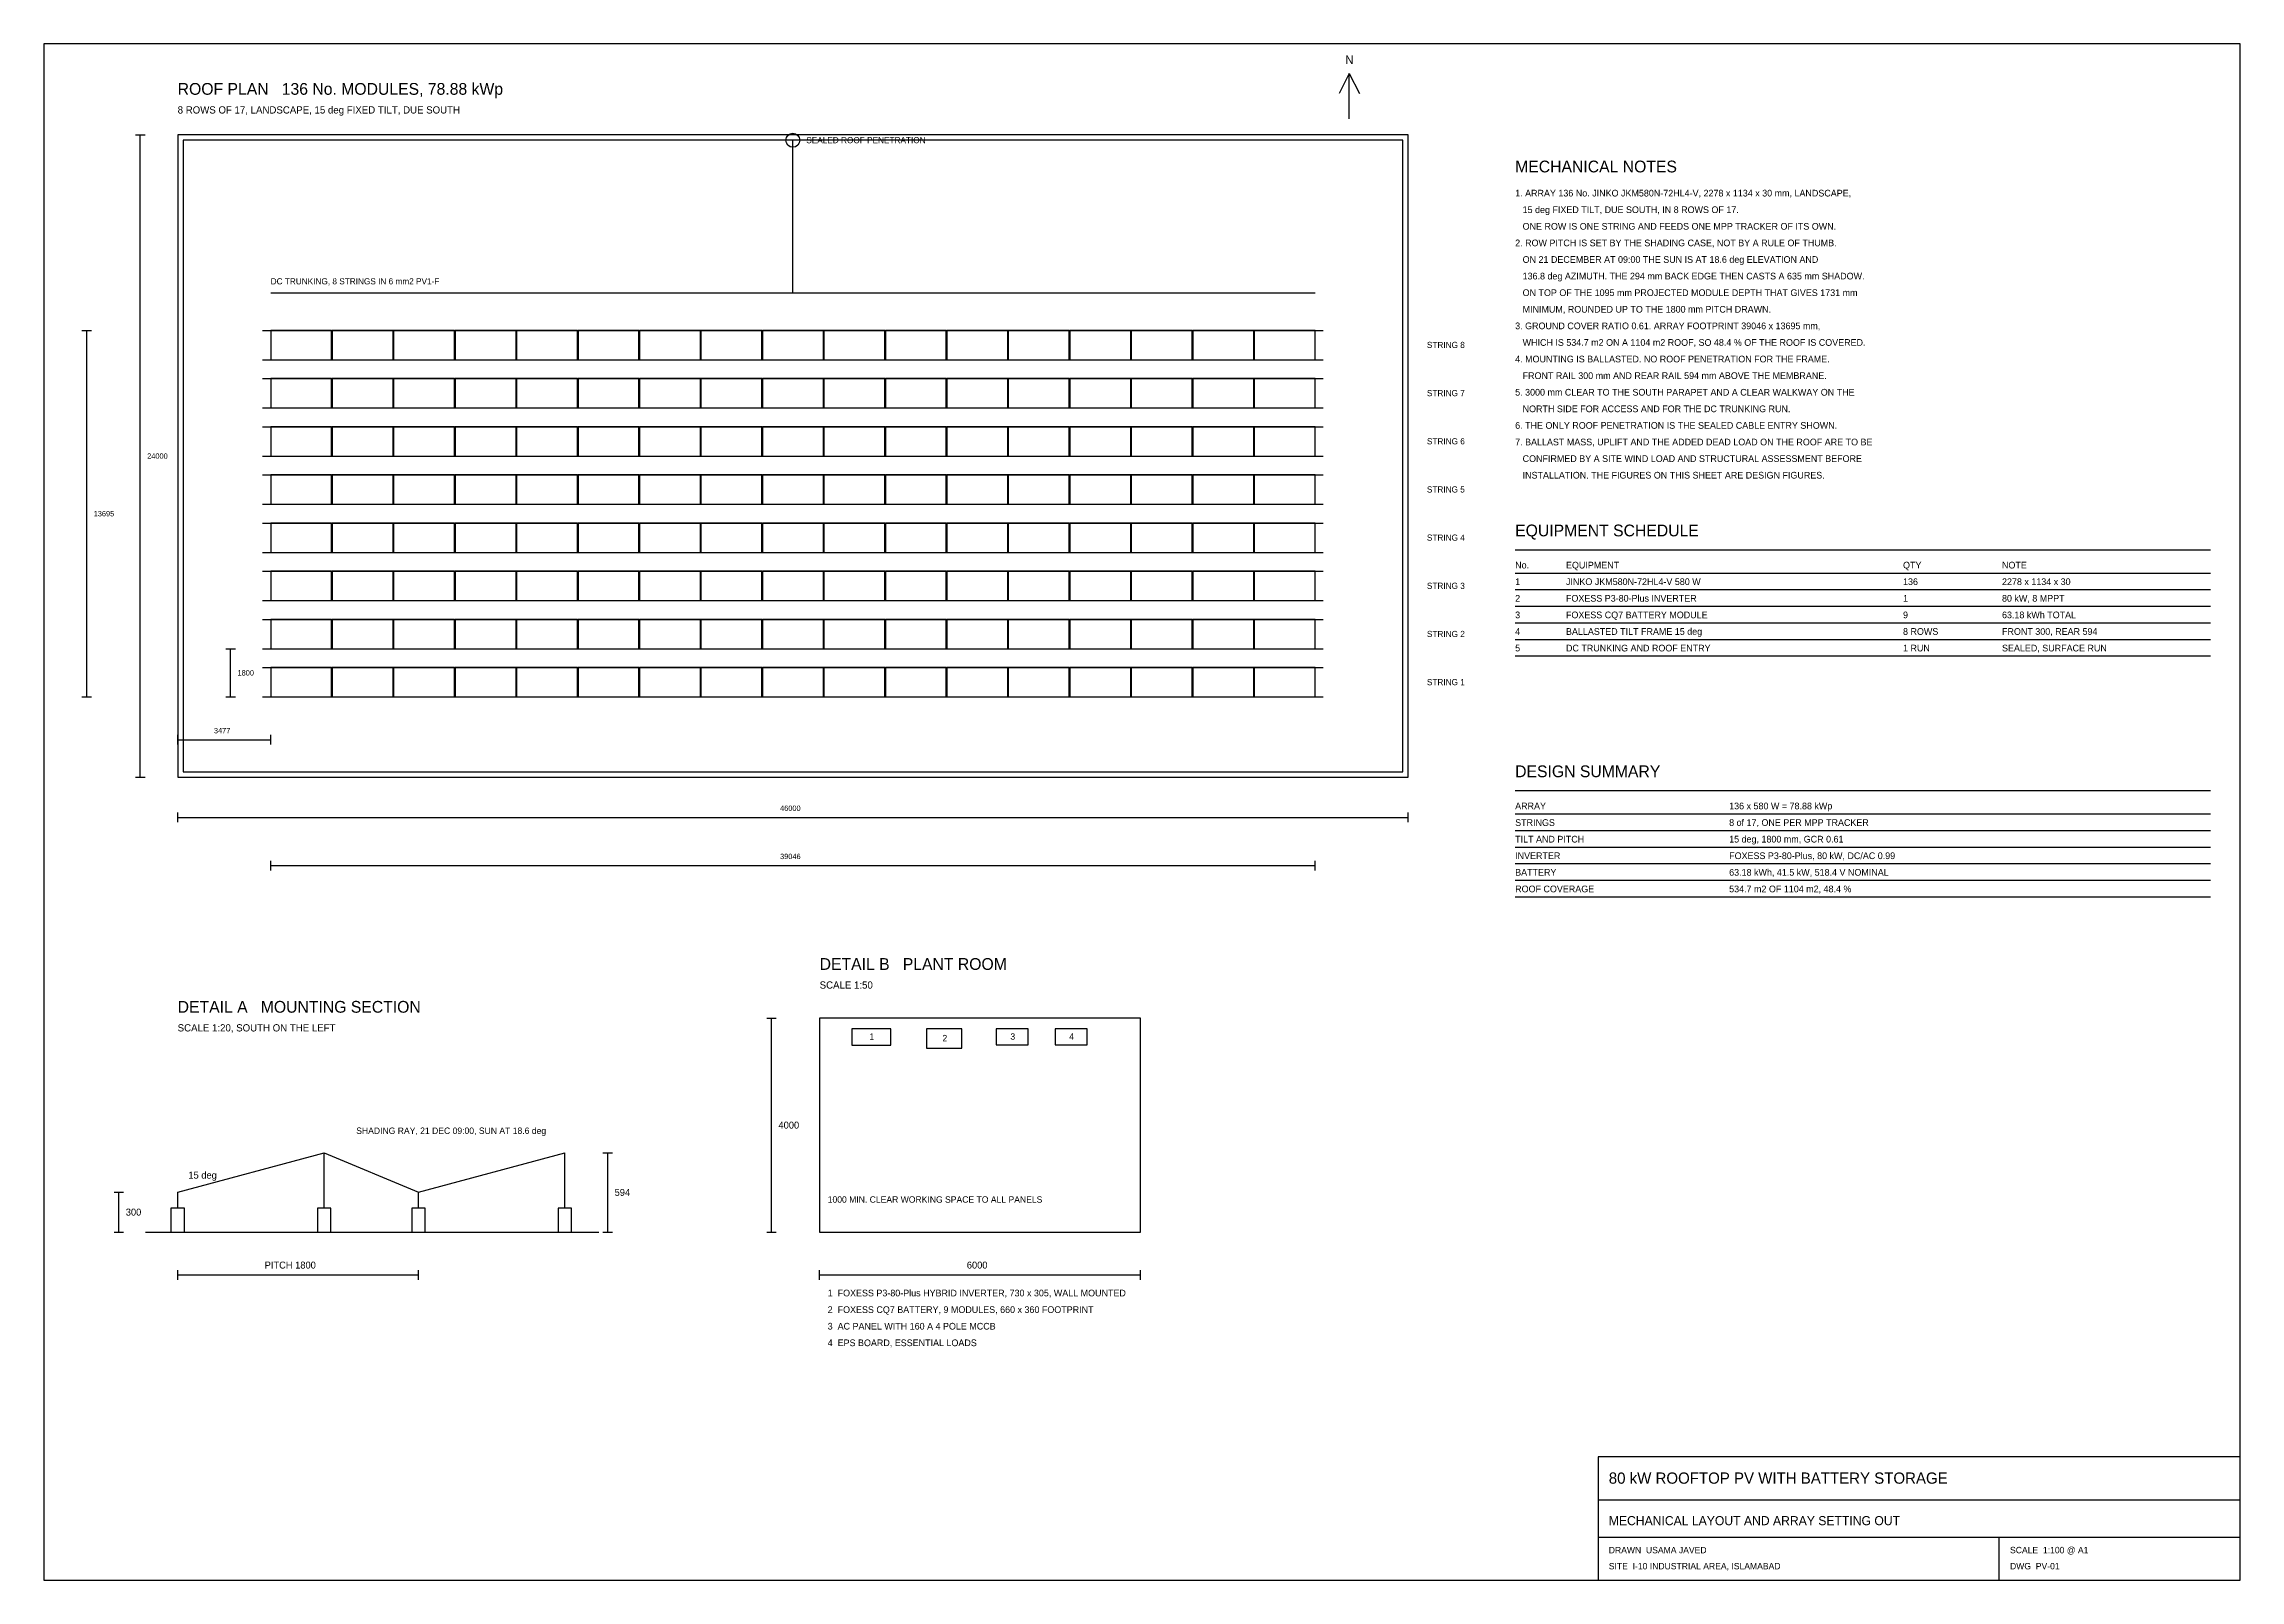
# Model space of a CAD drawing. Extents: x 1000 to 83100, y 1000 to 58400.
import ezdxf

# ---------------------------------------------------------------- set-up
doc = ezdxf.new("R2010")
doc.units = 0
for name, color, linetype in [('00-BORDER', 7, 'CONTINUOUS'), ('01-ROOF', 7, 'CONTINUOUS'), ('02-MOUNT', 4, 'CONTINUOUS'), ('03-PV-MODULE', 5, 'CONTINUOUS'), ('06-DIMS', 2, 'CONTINUOUS'), ('07-TEXT', 7, 'CONTINUOUS'), ('08-ELEC', 1, 'CONTINUOUS'), ('09-CABLE', 3, 'CONTINUOUS'), ('11-BATTERY', 6, 'CONTINUOUS')]:
    doc.layers.add(name, color=color, linetype=linetype)

msp = doc.modelspace()

# ---------------------------------------------------------------- linework, layer by layer
at = {"layer": '00-BORDER'}
for p, q in [((83100, 58400), (1000, 58400)), ((1000, 58400), (1000, 1000)), ((83100, 1000), (83100, 58400)), ((83100, 5600), (59100, 5600)), ((59100, 5600), (59100, 1000)), ((83100, 1000), (83100, 5600)), ((59100, 4000), (83100, 4000)), ((59100, 2600), (83100, 2600)), ((74100, 1000), (74100, 2600)), ((1000, 1000), (83100, 1000)), ((59100, 1000), (83100, 1000))]:
    msp.add_line(p, q, dxfattribs=at)
at = {"layer": '01-ROOF'}
for p, q in [((52000, 55000), (6000, 55000)), ((6000, 55000), (6000, 31000)), ((51800, 54800), (6200, 54800)), ((6200, 54800), (6200, 31200)), ((51800, 31200), (51800, 54800)), ((52000, 31000), (52000, 55000)), ((6200, 31200), (51800, 31200)), ((6000, 31000), (52000, 31000)), ((42000, 22000), (30000, 22000)), ((30000, 22000), (30000, 14000)), ((42000, 14000), (42000, 22000)), ((4800, 14000), (21750, 14000)), ((30000, 14000), (42000, 14000))]:
    msp.add_line(p, q, dxfattribs=at)
at = {"layer": '02-MOUNT'}
for p, q in [((9177, 47695), (48823, 47695)), ((9177, 46600), (48823, 46600)), ((9177, 45895), (48823, 45895)), ((9177, 44800), (48823, 44800)), ((9177, 44095), (48823, 44095)), ((9177, 43000), (48823, 43000)), ((9177, 42295), (48823, 42295)), ((9177, 41200), (48823, 41200)), ((9177, 40495), (48823, 40495)), ((9177, 39400), (48823, 39400)), ((9177, 38695), (48823, 38695)), ((9177, 37600), (48823, 37600)), ((9177, 36895), (48823, 36895)), ((9177, 35800), (48823, 35800)), ((9177, 35095), (48823, 35095)), ((9177, 34000), (48823, 34000)), ((11475, 14900), (11475, 16970)), ((20475, 14900), (20475, 16970)), ((6250, 14900), (5750, 14900)), ((5750, 14900), (5750, 14000)), ((6000, 14900), (6000, 15500)), ((6250, 14000), (6250, 14900)), ((11725, 14900), (11225, 14900)), ((11225, 14900), (11225, 14000)), ((11725, 14000), (11725, 14900)), ((15250, 14900), (14750, 14900)), ((14750, 14900), (14750, 14000)), ((15000, 14900), (15000, 15500)), ((15250, 14000), (15250, 14900)), ((20725, 14900), (20225, 14900)), ((20225, 14900), (20225, 14000)), ((20725, 14000), (20725, 14900)), ((5750, 14000), (6250, 14000)), ((11225, 14000), (11725, 14000)), ((14750, 14000), (15250, 14000)), ((20225, 14000), (20725, 14000))]:
    msp.add_line(p, q, dxfattribs=at)
at = {"layer": '03-PV-MODULE'}
for p, q in [((11755, 47695), (9477, 47695)), ((9477, 47695), (9477, 46600)), ((11755, 46600), (11755, 47695)), ((14053, 47695), (11775, 47695)), ((11775, 47695), (11775, 46600)), ((14053, 46600), (14053, 47695)), ((16351, 47695), (14073, 47695)), ((14073, 47695), (14073, 46600)), ((16351, 46600), (16351, 47695)), ((18649, 47695), (16371, 47695)), ((16371, 47695), (16371, 46600)), ((18649, 46600), (18649, 47695)), ((20947, 47695), (18669, 47695)), ((18669, 47695), (18669, 46600)), ((20947, 46600), (20947, 47695)), ((23245, 47695), (20967, 47695)), ((20967, 47695), (20967, 46600)), ((23245, 46600), (23245, 47695)), ((25543, 47695), (23265, 47695)), ((23265, 47695), (23265, 46600)), ((25543, 46600), (25543, 47695)), ((27841, 47695), (25563, 47695)), ((25563, 47695), (25563, 46600)), ((27841, 46600), (27841, 47695)), ((30139, 47695), (27861, 47695)), ((27861, 47695), (27861, 46600)), ((30139, 46600), (30139, 47695)), ((32437, 47695), (30159, 47695)), ((30159, 47695), (30159, 46600)), ((32437, 46600), (32437, 47695)), ((34735, 47695), (32457, 47695)), ((32457, 47695), (32457, 46600)), ((34735, 46600), (34735, 47695)), ((37033, 47695), (34755, 47695)), ((34755, 47695), (34755, 46600)), ((37033, 46600), (37033, 47695)), ((39331, 47695), (37053, 47695)), ((37053, 47695), (37053, 46600)), ((39331, 46600), (39331, 47695)), ((41629, 47695), (39351, 47695)), ((39351, 47695), (39351, 46600)), ((41629, 46600), (41629, 47695)), ((43927, 47695), (41649, 47695)), ((41649, 47695), (41649, 46600)), ((43927, 46600), (43927, 47695)), ((46225, 47695), (43947, 47695)), ((43947, 47695), (43947, 46600)), ((46225, 46600), (46225, 47695)), ((48523, 47695), (46245, 47695)), ((46245, 47695), (46245, 46600)), ((48523, 46600), (48523, 47695)), ((9477, 46600), (11755, 46600)), ((11775, 46600), (14053, 46600)), ((14073, 46600), (16351, 46600)), ((16371, 46600), (18649, 46600)), ((18669, 46600), (20947, 46600)), ((20967, 46600), (23245, 46600)), ((23265, 46600), (25543, 46600)), ((25563, 46600), (27841, 46600)), ((27861, 46600), (30139, 46600)), ((30159, 46600), (32437, 46600)), ((32457, 46600), (34735, 46600)), ((34755, 46600), (37033, 46600)), ((37053, 46600), (39331, 46600)), ((39351, 46600), (41629, 46600)), ((41649, 46600), (43927, 46600)), ((43947, 46600), (46225, 46600)), ((46245, 46600), (48523, 46600)), ((11755, 45895), (9477, 45895)), ((9477, 45895), (9477, 44800)), ((11755, 44800), (11755, 45895)), ((14053, 45895), (11775, 45895)), ((11775, 45895), (11775, 44800)), ((14053, 44800), (14053, 45895)), ((16351, 45895), (14073, 45895)), ((14073, 45895), (14073, 44800)), ((16351, 44800), (16351, 45895)), ((18649, 45895), (16371, 45895)), ((16371, 45895), (16371, 44800)), ((18649, 44800), (18649, 45895)), ((20947, 45895), (18669, 45895)), ((18669, 45895), (18669, 44800)), ((20947, 44800), (20947, 45895)), ((23245, 45895), (20967, 45895)), ((20967, 45895), (20967, 44800)), ((23245, 44800), (23245, 45895)), ((25543, 45895), (23265, 45895)), ((23265, 45895), (23265, 44800)), ((25543, 44800), (25543, 45895)), ((27841, 45895), (25563, 45895)), ((25563, 45895), (25563, 44800)), ((27841, 44800), (27841, 45895)), ((30139, 45895), (27861, 45895)), ((27861, 45895), (27861, 44800)), ((30139, 44800), (30139, 45895)), ((32437, 45895), (30159, 45895)), ((30159, 45895), (30159, 44800)), ((32437, 44800), (32437, 45895)), ((34735, 45895), (32457, 45895)), ((32457, 45895), (32457, 44800)), ((34735, 44800), (34735, 45895)), ((37033, 45895), (34755, 45895)), ((34755, 45895), (34755, 44800)), ((37033, 44800), (37033, 45895)), ((39331, 45895), (37053, 45895)), ((37053, 45895), (37053, 44800)), ((39331, 44800), (39331, 45895)), ((41629, 45895), (39351, 45895)), ((39351, 45895), (39351, 44800)), ((41629, 44800), (41629, 45895)), ((43927, 45895), (41649, 45895)), ((41649, 45895), (41649, 44800)), ((43927, 44800), (43927, 45895)), ((46225, 45895), (43947, 45895)), ((43947, 45895), (43947, 44800)), ((46225, 44800), (46225, 45895)), ((48523, 45895), (46245, 45895)), ((46245, 45895), (46245, 44800)), ((48523, 44800), (48523, 45895)), ((9477, 44800), (11755, 44800)), ((11775, 44800), (14053, 44800)), ((14073, 44800), (16351, 44800)), ((16371, 44800), (18649, 44800)), ((18669, 44800), (20947, 44800)), ((20967, 44800), (23245, 44800)), ((23265, 44800), (25543, 44800)), ((25563, 44800), (27841, 44800)), ((27861, 44800), (30139, 44800)), ((30159, 44800), (32437, 44800)), ((32457, 44800), (34735, 44800)), ((34755, 44800), (37033, 44800)), ((37053, 44800), (39331, 44800)), ((39351, 44800), (41629, 44800)), ((41649, 44800), (43927, 44800)), ((43947, 44800), (46225, 44800)), ((46245, 44800), (48523, 44800)), ((11755, 44095), (9477, 44095)), ((9477, 44095), (9477, 43000)), ((11755, 43000), (11755, 44095)), ((14053, 44095), (11775, 44095)), ((11775, 44095), (11775, 43000)), ((14053, 43000), (14053, 44095)), ((16351, 44095), (14073, 44095)), ((14073, 44095), (14073, 43000)), ((16351, 43000), (16351, 44095)), ((18649, 44095), (16371, 44095)), ((16371, 44095), (16371, 43000)), ((18649, 43000), (18649, 44095)), ((20947, 44095), (18669, 44095)), ((18669, 44095), (18669, 43000)), ((20947, 43000), (20947, 44095)), ((23245, 44095), (20967, 44095)), ((20967, 44095), (20967, 43000)), ((23245, 43000), (23245, 44095)), ((25543, 44095), (23265, 44095)), ((23265, 44095), (23265, 43000)), ((25543, 43000), (25543, 44095)), ((27841, 44095), (25563, 44095)), ((25563, 44095), (25563, 43000)), ((27841, 43000), (27841, 44095)), ((30139, 44095), (27861, 44095)), ((27861, 44095), (27861, 43000)), ((30139, 43000), (30139, 44095)), ((32437, 44095), (30159, 44095)), ((30159, 44095), (30159, 43000)), ((32437, 43000), (32437, 44095)), ((34735, 44095), (32457, 44095)), ((32457, 44095), (32457, 43000)), ((34735, 43000), (34735, 44095)), ((37033, 44095), (34755, 44095)), ((34755, 44095), (34755, 43000)), ((37033, 43000), (37033, 44095)), ((39331, 44095), (37053, 44095)), ((37053, 44095), (37053, 43000)), ((39331, 43000), (39331, 44095)), ((41629, 44095), (39351, 44095)), ((39351, 44095), (39351, 43000)), ((41629, 43000), (41629, 44095)), ((43927, 44095), (41649, 44095)), ((41649, 44095), (41649, 43000)), ((43927, 43000), (43927, 44095)), ((46225, 44095), (43947, 44095)), ((43947, 44095), (43947, 43000)), ((46225, 43000), (46225, 44095)), ((48523, 44095), (46245, 44095)), ((46245, 44095), (46245, 43000)), ((48523, 43000), (48523, 44095)), ((9477, 43000), (11755, 43000)), ((11775, 43000), (14053, 43000)), ((14073, 43000), (16351, 43000)), ((16371, 43000), (18649, 43000)), ((18669, 43000), (20947, 43000)), ((20967, 43000), (23245, 43000)), ((23265, 43000), (25543, 43000)), ((25563, 43000), (27841, 43000)), ((27861, 43000), (30139, 43000)), ((30159, 43000), (32437, 43000)), ((32457, 43000), (34735, 43000)), ((34755, 43000), (37033, 43000)), ((37053, 43000), (39331, 43000)), ((39351, 43000), (41629, 43000)), ((41649, 43000), (43927, 43000)), ((43947, 43000), (46225, 43000)), ((46245, 43000), (48523, 43000)), ((11755, 42295), (9477, 42295)), ((9477, 42295), (9477, 41200)), ((11755, 41200), (11755, 42295)), ((14053, 42295), (11775, 42295)), ((11775, 42295), (11775, 41200)), ((14053, 41200), (14053, 42295)), ((16351, 42295), (14073, 42295)), ((14073, 42295), (14073, 41200)), ((16351, 41200), (16351, 42295)), ((18649, 42295), (16371, 42295)), ((16371, 42295), (16371, 41200)), ((18649, 41200), (18649, 42295)), ((20947, 42295), (18669, 42295)), ((18669, 42295), (18669, 41200)), ((20947, 41200), (20947, 42295)), ((23245, 42295), (20967, 42295)), ((20967, 42295), (20967, 41200)), ((23245, 41200), (23245, 42295)), ((25543, 42295), (23265, 42295)), ((23265, 42295), (23265, 41200)), ((25543, 41200), (25543, 42295)), ((27841, 42295), (25563, 42295)), ((25563, 42295), (25563, 41200)), ((27841, 41200), (27841, 42295)), ((30139, 42295), (27861, 42295)), ((27861, 42295), (27861, 41200)), ((30139, 41200), (30139, 42295)), ((32437, 42295), (30159, 42295)), ((30159, 42295), (30159, 41200)), ((32437, 41200), (32437, 42295)), ((34735, 42295), (32457, 42295)), ((32457, 42295), (32457, 41200)), ((34735, 41200), (34735, 42295)), ((37033, 42295), (34755, 42295)), ((34755, 42295), (34755, 41200)), ((37033, 41200), (37033, 42295)), ((39331, 42295), (37053, 42295)), ((37053, 42295), (37053, 41200)), ((39331, 41200), (39331, 42295)), ((41629, 42295), (39351, 42295)), ((39351, 42295), (39351, 41200)), ((41629, 41200), (41629, 42295)), ((43927, 42295), (41649, 42295)), ((41649, 42295), (41649, 41200)), ((43927, 41200), (43927, 42295)), ((46225, 42295), (43947, 42295)), ((43947, 42295), (43947, 41200)), ((46225, 41200), (46225, 42295)), ((48523, 42295), (46245, 42295)), ((46245, 42295), (46245, 41200)), ((48523, 41200), (48523, 42295)), ((9477, 41200), (11755, 41200)), ((11775, 41200), (14053, 41200)), ((14073, 41200), (16351, 41200)), ((16371, 41200), (18649, 41200)), ((18669, 41200), (20947, 41200)), ((20967, 41200), (23245, 41200)), ((23265, 41200), (25543, 41200)), ((25563, 41200), (27841, 41200)), ((27861, 41200), (30139, 41200)), ((30159, 41200), (32437, 41200)), ((32457, 41200), (34735, 41200)), ((34755, 41200), (37033, 41200)), ((37053, 41200), (39331, 41200)), ((39351, 41200), (41629, 41200)), ((41649, 41200), (43927, 41200)), ((43947, 41200), (46225, 41200)), ((46245, 41200), (48523, 41200)), ((11755, 40495), (9477, 40495)), ((9477, 40495), (9477, 39400)), ((11755, 39400), (11755, 40495)), ((14053, 40495), (11775, 40495)), ((11775, 40495), (11775, 39400)), ((14053, 39400), (14053, 40495)), ((16351, 40495), (14073, 40495)), ((14073, 40495), (14073, 39400)), ((16351, 39400), (16351, 40495)), ((18649, 40495), (16371, 40495)), ((16371, 40495), (16371, 39400)), ((18649, 39400), (18649, 40495)), ((20947, 40495), (18669, 40495)), ((18669, 40495), (18669, 39400)), ((20947, 39400), (20947, 40495)), ((23245, 40495), (20967, 40495)), ((20967, 40495), (20967, 39400)), ((23245, 39400), (23245, 40495)), ((25543, 40495), (23265, 40495)), ((23265, 40495), (23265, 39400)), ((25543, 39400), (25543, 40495)), ((27841, 40495), (25563, 40495)), ((25563, 40495), (25563, 39400)), ((27841, 39400), (27841, 40495)), ((30139, 40495), (27861, 40495)), ((27861, 40495), (27861, 39400)), ((30139, 39400), (30139, 40495)), ((32437, 40495), (30159, 40495)), ((30159, 40495), (30159, 39400)), ((32437, 39400), (32437, 40495)), ((34735, 40495), (32457, 40495)), ((32457, 40495), (32457, 39400)), ((34735, 39400), (34735, 40495)), ((37033, 40495), (34755, 40495)), ((34755, 40495), (34755, 39400)), ((37033, 39400), (37033, 40495)), ((39331, 40495), (37053, 40495)), ((37053, 40495), (37053, 39400)), ((39331, 39400), (39331, 40495)), ((41629, 40495), (39351, 40495)), ((39351, 40495), (39351, 39400)), ((41629, 39400), (41629, 40495)), ((43927, 40495), (41649, 40495)), ((41649, 40495), (41649, 39400)), ((43927, 39400), (43927, 40495)), ((46225, 40495), (43947, 40495)), ((43947, 40495), (43947, 39400)), ((46225, 39400), (46225, 40495)), ((48523, 40495), (46245, 40495)), ((46245, 40495), (46245, 39400)), ((48523, 39400), (48523, 40495)), ((9477, 39400), (11755, 39400)), ((11755, 38695), (9477, 38695)), ((9477, 38695), (9477, 37600)), ((11755, 37600), (11755, 38695)), ((11775, 39400), (14053, 39400)), ((14053, 38695), (11775, 38695)), ((11775, 38695), (11775, 37600)), ((14053, 37600), (14053, 38695)), ((14073, 39400), (16351, 39400)), ((16351, 38695), (14073, 38695)), ((14073, 38695), (14073, 37600)), ((16351, 37600), (16351, 38695)), ((16371, 39400), (18649, 39400)), ((18649, 38695), (16371, 38695)), ((16371, 38695), (16371, 37600)), ((18649, 37600), (18649, 38695)), ((18669, 39400), (20947, 39400)), ((20947, 38695), (18669, 38695)), ((18669, 38695), (18669, 37600)), ((20947, 37600), (20947, 38695)), ((20967, 39400), (23245, 39400)), ((23245, 38695), (20967, 38695)), ((20967, 38695), (20967, 37600)), ((23245, 37600), (23245, 38695)), ((23265, 39400), (25543, 39400)), ((25543, 38695), (23265, 38695)), ((23265, 38695), (23265, 37600)), ((25543, 37600), (25543, 38695)), ((25563, 39400), (27841, 39400)), ((27841, 38695), (25563, 38695)), ((25563, 38695), (25563, 37600)), ((27841, 37600), (27841, 38695)), ((27861, 39400), (30139, 39400)), ((30139, 38695), (27861, 38695)), ((27861, 38695), (27861, 37600)), ((30139, 37600), (30139, 38695)), ((30159, 39400), (32437, 39400)), ((32437, 38695), (30159, 38695)), ((30159, 38695), (30159, 37600)), ((32437, 37600), (32437, 38695)), ((32457, 39400), (34735, 39400)), ((34735, 38695), (32457, 38695)), ((32457, 38695), (32457, 37600)), ((34735, 37600), (34735, 38695)), ((34755, 39400), (37033, 39400)), ((37033, 38695), (34755, 38695)), ((34755, 38695), (34755, 37600)), ((37033, 37600), (37033, 38695)), ((37053, 39400), (39331, 39400)), ((39331, 38695), (37053, 38695)), ((37053, 38695), (37053, 37600)), ((39331, 37600), (39331, 38695)), ((39351, 39400), (41629, 39400)), ((41629, 38695), (39351, 38695)), ((39351, 38695), (39351, 37600)), ((41629, 37600), (41629, 38695)), ((41649, 39400), (43927, 39400)), ((43927, 38695), (41649, 38695)), ((41649, 38695), (41649, 37600)), ((43927, 37600), (43927, 38695)), ((43947, 39400), (46225, 39400)), ((46225, 38695), (43947, 38695)), ((43947, 38695), (43947, 37600)), ((46225, 37600), (46225, 38695)), ((46245, 39400), (48523, 39400)), ((48523, 38695), (46245, 38695)), ((46245, 38695), (46245, 37600)), ((48523, 37600), (48523, 38695)), ((9477, 37600), (11755, 37600)), ((11775, 37600), (14053, 37600)), ((14073, 37600), (16351, 37600)), ((16371, 37600), (18649, 37600)), ((18669, 37600), (20947, 37600)), ((20967, 37600), (23245, 37600)), ((23265, 37600), (25543, 37600)), ((25563, 37600), (27841, 37600)), ((27861, 37600), (30139, 37600)), ((30159, 37600), (32437, 37600)), ((32457, 37600), (34735, 37600)), ((34755, 37600), (37033, 37600)), ((37053, 37600), (39331, 37600)), ((39351, 37600), (41629, 37600)), ((41649, 37600), (43927, 37600)), ((43947, 37600), (46225, 37600)), ((46245, 37600), (48523, 37600)), ((11755, 36895), (9477, 36895)), ((9477, 36895), (9477, 35800)), ((11755, 35800), (11755, 36895)), ((14053, 36895), (11775, 36895)), ((11775, 36895), (11775, 35800)), ((14053, 35800), (14053, 36895)), ((16351, 36895), (14073, 36895)), ((14073, 36895), (14073, 35800)), ((16351, 35800), (16351, 36895)), ((18649, 36895), (16371, 36895)), ((16371, 36895), (16371, 35800)), ((18649, 35800), (18649, 36895)), ((20947, 36895), (18669, 36895)), ((18669, 36895), (18669, 35800)), ((20947, 35800), (20947, 36895)), ((23245, 36895), (20967, 36895)), ((20967, 36895), (20967, 35800)), ((23245, 35800), (23245, 36895)), ((25543, 36895), (23265, 36895)), ((23265, 36895), (23265, 35800)), ((25543, 35800), (25543, 36895)), ((27841, 36895), (25563, 36895)), ((25563, 36895), (25563, 35800)), ((27841, 35800), (27841, 36895)), ((30139, 36895), (27861, 36895)), ((27861, 36895), (27861, 35800)), ((30139, 35800), (30139, 36895)), ((32437, 36895), (30159, 36895)), ((30159, 36895), (30159, 35800)), ((32437, 35800), (32437, 36895)), ((34735, 36895), (32457, 36895)), ((32457, 36895), (32457, 35800)), ((34735, 35800), (34735, 36895)), ((37033, 36895), (34755, 36895)), ((34755, 36895), (34755, 35800)), ((37033, 35800), (37033, 36895)), ((39331, 36895), (37053, 36895)), ((37053, 36895), (37053, 35800)), ((39331, 35800), (39331, 36895)), ((41629, 36895), (39351, 36895)), ((39351, 36895), (39351, 35800)), ((41629, 35800), (41629, 36895)), ((43927, 36895), (41649, 36895)), ((41649, 36895), (41649, 35800)), ((43927, 35800), (43927, 36895)), ((46225, 36895), (43947, 36895)), ((43947, 36895), (43947, 35800)), ((46225, 35800), (46225, 36895)), ((48523, 36895), (46245, 36895)), ((46245, 36895), (46245, 35800)), ((48523, 35800), (48523, 36895)), ((9477, 35800), (11755, 35800)), ((11775, 35800), (14053, 35800)), ((14073, 35800), (16351, 35800)), ((16371, 35800), (18649, 35800)), ((18669, 35800), (20947, 35800)), ((20967, 35800), (23245, 35800)), ((23265, 35800), (25543, 35800)), ((25563, 35800), (27841, 35800)), ((27861, 35800), (30139, 35800)), ((30159, 35800), (32437, 35800)), ((32457, 35800), (34735, 35800)), ((34755, 35800), (37033, 35800)), ((37053, 35800), (39331, 35800)), ((39351, 35800), (41629, 35800)), ((41649, 35800), (43927, 35800)), ((43947, 35800), (46225, 35800)), ((46245, 35800), (48523, 35800)), ((11755, 35095), (9477, 35095)), ((9477, 35095), (9477, 34000)), ((11755, 34000), (11755, 35095)), ((14053, 35095), (11775, 35095)), ((11775, 35095), (11775, 34000)), ((14053, 34000), (14053, 35095)), ((16351, 35095), (14073, 35095)), ((14073, 35095), (14073, 34000)), ((16351, 34000), (16351, 35095)), ((18649, 35095), (16371, 35095)), ((16371, 35095), (16371, 34000)), ((18649, 34000), (18649, 35095)), ((20947, 35095), (18669, 35095)), ((18669, 35095), (18669, 34000)), ((20947, 34000), (20947, 35095)), ((23245, 35095), (20967, 35095)), ((20967, 35095), (20967, 34000)), ((23245, 34000), (23245, 35095)), ((25543, 35095), (23265, 35095)), ((23265, 35095), (23265, 34000)), ((25543, 34000), (25543, 35095)), ((27841, 35095), (25563, 35095)), ((25563, 35095), (25563, 34000)), ((27841, 34000), (27841, 35095)), ((30139, 35095), (27861, 35095)), ((27861, 35095), (27861, 34000)), ((30139, 34000), (30139, 35095)), ((32437, 35095), (30159, 35095)), ((30159, 35095), (30159, 34000)), ((32437, 34000), (32437, 35095)), ((34735, 35095), (32457, 35095)), ((32457, 35095), (32457, 34000)), ((34735, 34000), (34735, 35095)), ((37033, 35095), (34755, 35095)), ((34755, 35095), (34755, 34000)), ((37033, 34000), (37033, 35095)), ((39331, 35095), (37053, 35095)), ((37053, 35095), (37053, 34000)), ((39331, 34000), (39331, 35095)), ((41629, 35095), (39351, 35095)), ((39351, 35095), (39351, 34000)), ((41629, 34000), (41629, 35095)), ((43927, 35095), (41649, 35095)), ((41649, 35095), (41649, 34000)), ((43927, 34000), (43927, 35095)), ((46225, 35095), (43947, 35095)), ((43947, 35095), (43947, 34000)), ((46225, 34000), (46225, 35095)), ((48523, 35095), (46245, 35095)), ((46245, 35095), (46245, 34000)), ((48523, 34000), (48523, 35095)), ((9477, 34000), (11755, 34000)), ((11775, 34000), (14053, 34000)), ((14073, 34000), (16351, 34000)), ((16371, 34000), (18649, 34000)), ((18669, 34000), (20947, 34000)), ((20967, 34000), (23245, 34000)), ((23265, 34000), (25543, 34000)), ((25563, 34000), (27841, 34000)), ((27861, 34000), (30139, 34000)), ((30159, 34000), (32437, 34000)), ((32457, 34000), (34735, 34000)), ((34755, 34000), (37033, 34000)), ((37053, 34000), (39331, 34000)), ((39351, 34000), (41629, 34000)), ((41649, 34000), (43927, 34000)), ((43947, 34000), (46225, 34000)), ((46245, 34000), (48523, 34000)), ((6000, 15500), (11475, 16970)), ((15000, 15500), (20475, 16970))]:
    msp.add_line(p, q, dxfattribs=at)
at = {"layer": '06-DIMS'}
for p, q in [((4420, 55000), (4780, 55000)), ((4600, 31000), (4600, 55000)), ((2420, 47695), (2780, 47695)), ((2600, 34000), (2600, 47695)), ((7797, 35800), (8157, 35800)), ((7977, 34000), (7977, 35800)), ((2420, 34000), (2780, 34000)), ((7797, 34000), (8157, 34000)), ((6000, 32220), (6000, 32580)), ((6000, 32400), (9477, 32400)), ((9477, 32220), (9477, 32580)), ((4420, 31000), (4780, 31000)), ((6000, 29320), (6000, 29680)), ((52000, 29320), (52000, 29680)), ((6000, 29500), (52000, 29500)), ((9477, 27520), (9477, 27880)), ((9477, 27700), (48523, 27700)), ((48523, 27520), (48523, 27880)), ((28020, 22000), (28380, 22000)), ((28200, 14000), (28200, 22000)), ((11475, 16970), (15000, 15500)), ((21895, 16970), (22255, 16970)), ((22075, 14000), (22075, 16970)), ((3620, 15500), (3980, 15500)), ((3800, 14000), (3800, 15500)), ((3620, 14000), (3980, 14000)), ((21895, 14000), (22255, 14000)), ((28020, 14000), (28380, 14000)), ((6000, 12220), (6000, 12580)), ((6000, 12400), (15000, 12400)), ((15000, 12220), (15000, 12580)), ((30000, 12220), (30000, 12580)), ((30000, 12400), (42000, 12400)), ((42000, 12220), (42000, 12580))]:
    msp.add_line(p, q, dxfattribs=at)
at = {"layer": '07-TEXT'}
for p, q in [((49800, 57300), (49420, 56550)), ((49800, 55600), (49800, 57300)), ((49800, 57300), (50180, 56550))]:
    msp.add_line(p, q, dxfattribs=at)
at = {"layer": '08-ELEC'}
for p, q in [((56000, 39500), (82000, 39500)), ((56000, 38630), (82000, 38630)), ((56000, 38010), (82000, 38010)), ((56000, 37390), (82000, 37390)), ((56000, 36770), (82000, 36770)), ((56000, 36150), (82000, 36150)), ((56000, 35530), (82000, 35530)), ((56000, 30500), (82000, 30500)), ((56000, 29630), (82000, 29630)), ((56000, 29010), (82000, 29010)), ((56000, 28390), (82000, 28390)), ((56000, 27770), (82000, 27770)), ((56000, 27150), (82000, 27150)), ((56000, 26530), (82000, 26530)), ((32660, 21600), (31200, 21600)), ((31200, 21600), (31200, 20990)), ((32660, 20990), (32660, 21600)), ((37800, 21600), (36600, 21600)), ((36600, 21600), (36600, 21000)), ((37800, 21000), (37800, 21600)), ((40000, 21600), (38800, 21600)), ((38800, 21600), (38800, 21000)), ((40000, 21000), (40000, 21600)), ((31200, 20990), (32660, 20990)), ((36600, 21000), (37800, 21000)), ((38800, 21000), (40000, 21000))]:
    msp.add_line(p, q, dxfattribs=at)
at = {"layer": '09-CABLE'}
for p, q in [((29000, 49095), (29000, 54800)), ((9477, 49095), (48523, 49095))]:
    msp.add_line(p, q, dxfattribs=at)
msp.add_circle((29000, 54800), 260, dxfattribs=at)
at = {"layer": '11-BATTERY'}
for p, q in [((35320, 21600), (34000, 21600)), ((34000, 21600), (34000, 20880)), ((35320, 20880), (35320, 21600)), ((34000, 20880), (35320, 20880))]:
    msp.add_line(p, q, dxfattribs=at)

# ---------------------------------------------------------------- texts
at = {"layer": '06-DIMS'}
for s, height, p in [('24000', 200, (4860, 42900)), ('13695', 200, (2860, 40748)), ('1800', 200, (8237, 34800)), ('3477', 200, (7354, 32640)), ('46000', 200, (28520, 29740)), ('39046', 200, (28520, 27940)), ('4000', 260, (28460, 17870)), ('SHADING RAY, 21 DEC 09:00, SUN AT 18.6 deg', 240, (12675, 17670)), ('594', 260, (22335, 15355)), ('300', 260, (4060, 14620)), ('PITCH 1800', 260, (9252, 12640)), ('6000', 260, (35501, 12640))]:
    msp.add_text(s, height=height, dxfattribs=at).set_placement(p)
at = {"layer": '07-TEXT'}
for s, height, p in [('N', 320, (49650, 57650)), ('ROOF PLAN   136 No. MODULES, 78.88 kWp', 440, (6000, 56500)), ('8 ROWS OF 17, LANDSCAPE, 15 deg FIXED TILT, DUE SOUTH', 270, (6000, 55800)), ('SEALED ROOF PENETRATION', 230, (29500, 54690)), ('MECHANICAL NOTES', 440, (56000, 53600)), ('1. ARRAY 136 No. JINKO JKM580N-72HL4-V, 2278 x 1134 x 30 mm, LANDSCAPE,', 250, (56000, 52700)), ('   15 deg FIXED TILT, DUE SOUTH, IN 8 ROWS OF 17.', 250, (56000, 52080)), ('2. ROW PITCH IS SET BY THE SHADING CASE, NOT BY A RULE OF THUMB.', 250, (56000, 50840)), ('   ONE ROW IS ONE STRING AND FEEDS ONE MPP TRACKER OF ITS OWN.', 250, (56000, 51460)), ('   ON 21 DECEMBER AT 09:00 THE SUN IS AT 18.6 deg ELEVATION AND', 250, (56000, 50220)), ('DC TRUNKING, 8 STRINGS IN 6 mm2 PV1-F', 230, (9477, 49415)), ('   136.8 deg AZIMUTH. THE 294 mm BACK EDGE THEN CASTS A 635 mm SHADOW.', 250, (56000, 49600)), ('   ON TOP OF THE 1095 mm PROJECTED MODULE DEPTH THAT GIVES 1731 mm', 250, (56000, 48980)), ('   MINIMUM, ROUNDED UP TO THE 1800 mm PITCH DRAWN.', 250, (56000, 48360)), ('3. GROUND COVER RATIO 0.61. ARRAY FOOTPRINT 39046 x 13695 mm,', 250, (56000, 47740)), ('STRING 8', 230, (52700, 47038)), ('   WHICH IS 534.7 m2 ON A 1104 m2 ROOF, SO 48.4 % OF THE ROOF IS COVERED.', 250, (56000, 47120)), ('4. MOUNTING IS BALLASTED. NO ROOF PENETRATION FOR THE FRAME.', 250, (56000, 46500)), ('   FRONT RAIL 300 mm AND REAR RAIL 594 mm ABOVE THE MEMBRANE.', 250, (56000, 45880)), ('STRING 7', 230, (52700, 45238)), ('5. 3000 mm CLEAR TO THE SOUTH PARAPET AND A CLEAR WALKWAY ON THE', 250, (56000, 45260)), ('   NORTH SIDE FOR ACCESS AND FOR THE DC TRUNKING RUN.', 250, (56000, 44640)), ('STRING 6', 230, (52700, 43438)), ('6. THE ONLY ROOF PENETRATION IS THE SEALED CABLE ENTRY SHOWN.', 250, (56000, 44020)), ('7. BALLAST MASS, UPLIFT AND THE ADDED DEAD LOAD ON THE ROOF ARE TO BE', 250, (56000, 43400)), ('   CONFIRMED BY A SITE WIND LOAD AND STRUCTURAL ASSESSMENT BEFORE', 250, (56000, 42780)), ('   INSTALLATION. THE FIGURES ON THIS SHEET ARE DESIGN FIGURES.', 250, (56000, 42160)), ('STRING 5', 230, (52700, 41638)), ('EQUIPMENT SCHEDULE', 440, (56000, 40000)), ('STRING 4', 230, (52700, 39838)), ('No.', 250, (56000, 38800)), ('EQUIPMENT', 250, (57900, 38800)), ('QTY', 250, (70500, 38800)), ('NOTE', 250, (74200, 38800)), ('STRING 3', 230, (52700, 38038)), ('2', 250, (56000, 37560)), ('1', 250, (56000, 38180)), ('JINKO JKM580N-72HL4-V 580 W', 250, (57900, 38180)), ('FOXESS P3-80-Plus INVERTER', 250, (57900, 37560)), ('136', 250, (70500, 38180)), ('1', 250, (70500, 37560)), ('80 kW, 8 MPPT', 250, (74200, 37560)), ('2278 x 1134 x 30', 250, (74200, 38180)), ('3', 250, (56000, 36940)), ('FOXESS CQ7 BATTERY MODULE', 250, (57900, 36940)), ('9', 250, (70500, 36940)), ('63.18 kWh TOTAL', 250, (74200, 36940)), ('STRING 2', 230, (52700, 36238)), ('4', 250, (56000, 36320)), ('BALLASTED TILT FRAME 15 deg', 250, (57900, 36320)), ('8 ROWS', 250, (70500, 36320)), ('FRONT 300, REAR 594', 250, (74200, 36320)), ('5', 250, (56000, 35700)), ('DC TRUNKING AND ROOF ENTRY', 250, (57900, 35700)), ('1 RUN', 250, (70500, 35700)), ('SEALED, SURFACE RUN', 250, (74200, 35700)), ('STRING 1', 230, (52700, 34438)), ('DESIGN SUMMARY', 440, (56000, 31000)), ('ARRAY', 250, (56000, 29800)), ('136 x 580 W = 78.88 kWp', 250, (64000, 29800)), ('TILT AND PITCH', 250, (56000, 28560)), ('STRINGS', 250, (56000, 29180)), ('8 of 17, ONE PER MPP TRACKER', 250, (64000, 29180)), ('15 deg, 1800 mm, GCR 0.61', 250, (64000, 28560)), ('INVERTER', 250, (56000, 27940)), ('FOXESS P3-80-Plus, 80 kW, DC/AC 0.99', 250, (64000, 27940)), ('BATTERY', 250, (56000, 27320)), ('63.18 kWh, 41.5 kW, 518.4 V NOMINAL', 250, (64000, 27320)), ('ROOF COVERAGE', 250, (56000, 26700)), ('534.7 m2 OF 1104 m2, 48.4 %', 250, (64000, 26700)), ('DETAIL B   PLANT ROOM', 440, (30000, 23800)), ('SCALE 1:50', 270, (30000, 23100)), ('DETAIL A   MOUNTING SECTION', 440, (6000, 22200)), ('SCALE 1:20, SOUTH ON THE LEFT', 270, (6000, 21500)), ('1', 240, (31860, 21185)), ('2', 240, (34590, 21130)), ('3', 240, (37130, 21190)), ('4', 240, (39330, 21190)), ('15 deg', 260, (6400, 16000)), ('1000 MIN. CLEAR WORKING SPACE TO ALL PANELS', 240, (30300, 15100)), ('1  FOXESS P3-80-Plus HYBRID INVERTER, 730 x 305, WALL MOUNTED', 250, (30300, 11600)), ('2  FOXESS CQ7 BATTERY, 9 MODULES, 660 x 360 FOOTPRINT', 250, (30300, 10980)), ('4  EPS BOARD, ESSENTIAL LOADS', 250, (30300, 9740)), ('3  AC PANEL WITH 160 A 4 POLE MCCB', 250, (30300, 10360)), ('80 kW ROOFTOP PV WITH BATTERY STORAGE', 420, (59500, 4600)), ('MECHANICAL LAYOUT AND ARRAY SETTING OUT', 340, (59500, 3050)), ('SITE  I-10 INDUSTRIAL AREA, ISLAMABAD', 240, (59500, 1400)), ('DRAWN  USAMA JAVED', 240, (59500, 2000)), ('SCALE  1:100 @ A1', 240, (74500, 2000)), ('DWG  PV-01', 240, (74500, 1400))]:
    msp.add_text(s, height=height, dxfattribs=at).set_placement(p)

doc.saveas('drawing.dxf')
